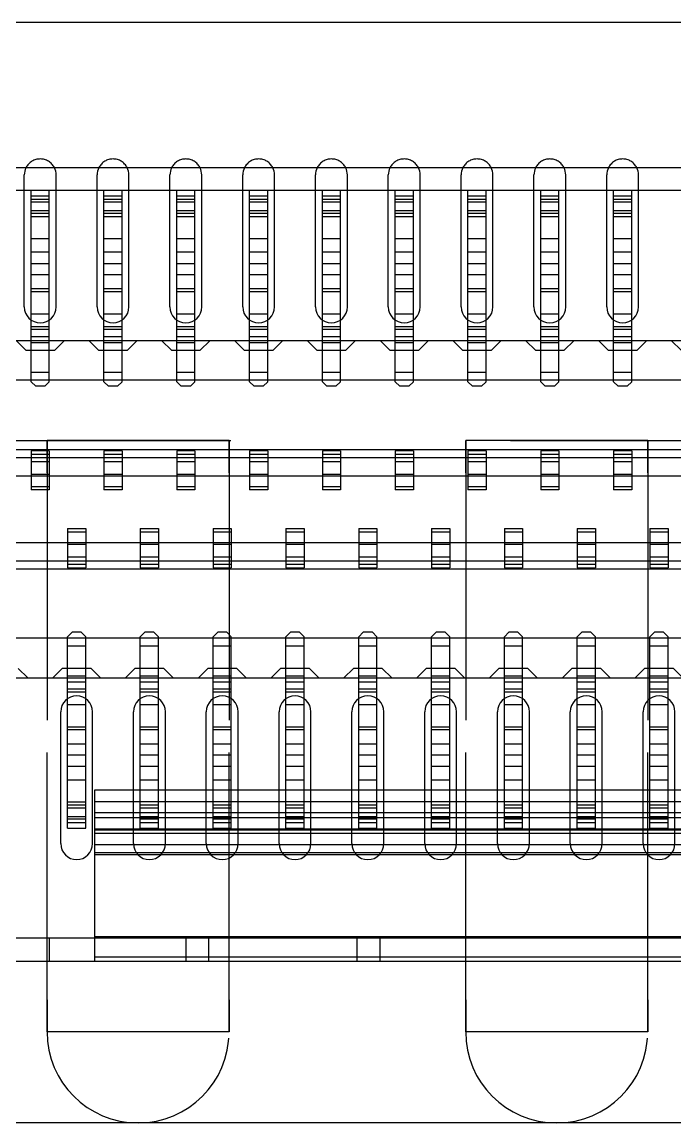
# Model space of a CAD drawing. Header units: millimetres. Extents: x 753 to 1632, y 352 to 973.
# Drawn here: x 1028.45 to 1035.63, y 528.57 to 540.67 of the extents above; entities that cross this region are included whole.
import ezdxf

# ---------------------------------------------------------------- set-up
doc = ezdxf.new("R2010")
doc.units = ezdxf.units.MM
doc.header["$LTSCALE"] = 30.734
doc.linetypes.add('HIDDEN', pattern=[0.2, 0.1, -0.1])
doc.layers.get('0').update_dxf_attribs({"linetype": 'CONTINUOUS'})
for name, color, linetype in [('02___PRT_ALL_AXES', 7, 'CONTINUOUS'), ('5_ALL_CURVES', 7, 'CONTINUOUS'), ('CURVES', 7, 'CONTINUOUS'), ('DEFAULT_2', 8, 'HIDDEN')]:
    doc.layers.add(name, color=color, linetype=linetype)

msp = doc.modelspace()

# ---------------------------------------------------------------- linework, layer by layer
at = {"color": 7, "linetype": 'Continuous'}
for p, q in [((1007.02568, 540.66802), (1106.52568, 540.66802)), ((1043.52568, 528.56802), (1020.52568, 528.56802))]:
    msp.add_line(p, q, dxfattribs=at)
at = {"color": 3, "linetype": 'Continuous'}
msp.add_line((1007.02568, 539.06802), (1106.52568, 539.06802), dxfattribs=at)
at = {"color": 6, "linetype": 'Continuous'}
for p, q in [((1042.87568, 538.81802), (1025.77568, 538.81802)), ((1028.55068, 536.71477), (1028.55068, 538.81847)), ((1028.75068, 536.71477), (1028.75068, 538.81847)), ((1029.35068, 536.71477), (1029.35068, 538.81847)), ((1029.55068, 536.71477), (1029.55068, 538.81847)), ((1030.15068, 536.71477), (1030.15068, 538.81847)), ((1030.35068, 536.71477), (1030.35068, 538.81847)), ((1030.95068, 536.71477), (1030.95068, 538.81847)), ((1031.15068, 536.71477), (1031.15068, 538.81847)), ((1031.75068, 536.71477), (1031.75068, 538.81847)), ((1031.95068, 536.71477), (1031.95068, 538.81847)), ((1032.55068, 536.71477), (1032.55068, 538.81847)), ((1032.75068, 536.71477), (1032.75068, 538.81847)), ((1033.35068, 536.71477), (1033.35068, 538.81847)), ((1033.55068, 536.71477), (1033.55068, 538.81847)), ((1034.15068, 536.71477), (1034.15068, 538.81847)), ((1034.35068, 536.71477), (1034.35068, 538.81847)), ((1034.95068, 536.71477), (1034.95068, 538.81847)), ((1035.15068, 536.71477), (1035.15068, 538.81847)), ((1028.55068, 538.75948), (1028.75068, 538.75948)), ((1028.75068, 538.71806), (1028.55068, 538.71806)), ((1029.35068, 538.75948), (1029.55068, 538.75948)), ((1029.55068, 538.71806), (1029.35068, 538.71806)), ((1030.15068, 538.75948), (1030.35068, 538.75948)), ((1030.35068, 538.71806), (1030.15068, 538.71806)), ((1030.95068, 538.75948), (1031.15068, 538.75948)), ((1031.15068, 538.71806), (1030.95068, 538.71806)), ((1031.75068, 538.75948), (1031.95068, 538.75948)), ((1031.95068, 538.71806), (1031.75068, 538.71806)), ((1032.55068, 538.75948), (1032.75068, 538.75948)), ((1032.75068, 538.71806), (1032.55068, 538.71806)), ((1033.35068, 538.75948), (1033.55068, 538.75948)), ((1033.55068, 538.71806), (1033.35068, 538.71806)), ((1034.15068, 538.75948), (1034.35068, 538.75948)), ((1034.35068, 538.71806), (1034.15068, 538.71806)), ((1034.95068, 538.75948), (1035.15068, 538.75948)), ((1035.15068, 538.71806), (1034.95068, 538.71806)), ((1028.75068, 538.68877), (1028.55068, 538.68877)), ((1028.55068, 538.59735), (1028.75068, 538.59735)), ((1029.55068, 538.68877), (1029.35068, 538.68877)), ((1029.35068, 538.59735), (1029.55068, 538.59735)), ((1030.35068, 538.68877), (1030.15068, 538.68877)), ((1030.15068, 538.59735), (1030.35068, 538.59735)), ((1031.15068, 538.68877), (1030.95068, 538.68877)), ((1030.95068, 538.59735), (1031.15068, 538.59735)), ((1031.95068, 538.68877), (1031.75068, 538.68877)), ((1031.75068, 538.59735), (1031.95068, 538.59735)), ((1032.75068, 538.68877), (1032.55068, 538.68877)), ((1032.55068, 538.59735), (1032.75068, 538.59735)), ((1033.55068, 538.68877), (1033.35068, 538.68877)), ((1033.35068, 538.59735), (1033.55068, 538.59735)), ((1034.35068, 538.68877), (1034.15068, 538.68877)), ((1034.15068, 538.59735), (1034.35068, 538.59735)), ((1035.15068, 538.68877), (1034.95068, 538.68877)), ((1034.95068, 538.59735), (1035.15068, 538.59735)), ((1028.55068, 538.56566), (1028.75068, 538.56566)), ((1028.75068, 538.52664), (1028.55068, 538.52664)), ((1029.35068, 538.56566), (1029.55068, 538.56566)), ((1029.55068, 538.52664), (1029.35068, 538.52664)), ((1030.15068, 538.56566), (1030.35068, 538.56566)), ((1030.35068, 538.52664), (1030.15068, 538.52664)), ((1030.95068, 538.56566), (1031.15068, 538.56566)), ((1031.15068, 538.52664), (1030.95068, 538.52664)), ((1031.75068, 538.56566), (1031.95068, 538.56566)), ((1031.95068, 538.52664), (1031.75068, 538.52664)), ((1032.55068, 538.56566), (1032.75068, 538.56566)), ((1032.75068, 538.52664), (1032.55068, 538.52664)), ((1033.35068, 538.56566), (1033.55068, 538.56566)), ((1033.55068, 538.52664), (1033.35068, 538.52664)), ((1034.15068, 538.56566), (1034.35068, 538.56566)), ((1034.35068, 538.52664), (1034.15068, 538.52664)), ((1034.95068, 538.56566), (1035.15068, 538.56566)), ((1035.15068, 538.52664), (1034.95068, 538.52664)), ((1028.55068, 538.28896), (1028.75068, 538.28896)), ((1029.35068, 538.28896), (1029.55068, 538.28896)), ((1030.15068, 538.28896), (1030.35068, 538.28896)), ((1030.95068, 538.28896), (1031.15068, 538.28896)), ((1031.75068, 538.28896), (1031.95068, 538.28896)), ((1032.55068, 538.28896), (1032.75068, 538.28896)), ((1033.35068, 538.28896), (1033.55068, 538.28896)), ((1034.15068, 538.28896), (1034.35068, 538.28896)), ((1034.95068, 538.28896), (1035.15068, 538.28896)), ((1028.55068, 538.14113), (1028.75068, 538.14113)), ((1029.35068, 538.14113), (1029.55068, 538.14113)), ((1030.15068, 538.14113), (1030.35068, 538.14113)), ((1030.95068, 538.14113), (1031.15068, 538.14113)), ((1031.75068, 538.14113), (1031.95068, 538.14113)), ((1032.55068, 538.14113), (1032.75068, 538.14113)), ((1033.35068, 538.14113), (1033.55068, 538.14113)), ((1034.15068, 538.14113), (1034.35068, 538.14113)), ((1034.95068, 538.14113), (1035.15068, 538.14113)), ((1028.75068, 538.00968), (1028.55068, 538.00968)), ((1029.55068, 538.00968), (1029.35068, 538.00968)), ((1030.35068, 538.00968), (1030.15068, 538.00968)), ((1031.15068, 538.00968), (1030.95068, 538.00968)), ((1031.95068, 538.00968), (1031.75068, 538.00968)), ((1032.75068, 538.00968), (1032.55068, 538.00968)), ((1033.55068, 538.00968), (1033.35068, 538.00968)), ((1034.35068, 538.00968), (1034.15068, 538.00968)), ((1035.15068, 538.00968), (1034.95068, 538.00968)), ((1028.75068, 537.88896), (1028.55068, 537.88896)), ((1029.55068, 537.88896), (1029.35068, 537.88896)), ((1030.35068, 537.88896), (1030.15068, 537.88896)), ((1031.15068, 537.88896), (1030.95068, 537.88896)), ((1031.95068, 537.88896), (1031.75068, 537.88896)), ((1032.75068, 537.88896), (1032.55068, 537.88896)), ((1033.55068, 537.88896), (1033.35068, 537.88896)), ((1034.35068, 537.88896), (1034.15068, 537.88896)), ((1035.15068, 537.88896), (1034.95068, 537.88896)), ((1028.75068, 537.73656), (1028.55068, 537.73656)), ((1029.55068, 537.73656), (1029.35068, 537.73656)), ((1030.35068, 537.73656), (1030.15068, 537.73656)), ((1031.15068, 537.73656), (1030.95068, 537.73656)), ((1031.95068, 537.73656), (1031.75068, 537.73656)), ((1032.75068, 537.73656), (1032.55068, 537.73656)), ((1033.55068, 537.73656), (1033.35068, 537.73656)), ((1034.35068, 537.73656), (1034.15068, 537.73656)), ((1035.15068, 537.73656), (1034.95068, 537.73656)), ((1028.55068, 537.70727), (1028.75068, 537.70727)), ((1029.35068, 537.70727), (1029.55068, 537.70727)), ((1030.15068, 537.70727), (1030.35068, 537.70727)), ((1030.95068, 537.70727), (1031.15068, 537.70727)), ((1031.75068, 537.70727), (1031.95068, 537.70727)), ((1032.55068, 537.70727), (1032.75068, 537.70727)), ((1033.35068, 537.70727), (1033.55068, 537.70727)), ((1034.15068, 537.70727), (1034.35068, 537.70727)), ((1034.95068, 537.70727), (1035.15068, 537.70727)), ((1028.55068, 537.46041), (1028.75068, 537.46041)), ((1029.35068, 537.46041), (1029.55068, 537.46041)), ((1030.15068, 537.46041), (1030.35068, 537.46041)), ((1030.95068, 537.46041), (1031.15068, 537.46041)), ((1031.75068, 537.46041), (1031.95068, 537.46041)), ((1032.55068, 537.46041), (1032.75068, 537.46041)), ((1033.35068, 537.46041), (1033.55068, 537.46041)), ((1034.15068, 537.46041), (1034.35068, 537.46041)), ((1034.95068, 537.46041), (1035.15068, 537.46041)), ((1028.75068, 537.31899), (1028.55068, 537.31899)), ((1028.75068, 537.28754), (1028.55068, 537.28754)), ((1029.55068, 537.31899), (1029.35068, 537.31899)), ((1029.55068, 537.28754), (1029.35068, 537.28754)), ((1030.35068, 537.31899), (1030.15068, 537.31899)), ((1030.35068, 537.28754), (1030.15068, 537.28754)), ((1031.15068, 537.31899), (1030.95068, 537.31899)), ((1031.15068, 537.28754), (1030.95068, 537.28754)), ((1031.95068, 537.31899), (1031.75068, 537.31899)), ((1031.95068, 537.28754), (1031.75068, 537.28754)), ((1032.75068, 537.31899), (1032.55068, 537.31899)), ((1032.75068, 537.28754), (1032.55068, 537.28754)), ((1033.55068, 537.31899), (1033.35068, 537.31899)), ((1033.55068, 537.28754), (1033.35068, 537.28754)), ((1034.35068, 537.31899), (1034.15068, 537.31899)), ((1034.35068, 537.28754), (1034.15068, 537.28754)), ((1035.15068, 537.31899), (1034.95068, 537.31899)), ((1035.15068, 537.28754), (1034.95068, 537.28754)), ((1042.75068, 537.16477), (1025.35068, 537.16477)), ((1028.49191, 537.06329), (1028.38863, 537.16477)), ((1028.55068, 537.21329), (1028.75068, 537.21329)), ((1028.55068, 537.14611), (1028.75068, 537.14611)), ((1028.91273, 537.16477), (1028.80946, 537.06329)), ((1029.29191, 537.06329), (1029.18863, 537.16477)), ((1029.35068, 537.21329), (1029.55068, 537.21329)), ((1029.35068, 537.14611), (1029.55068, 537.14611)), ((1029.71273, 537.16477), (1029.60946, 537.06329)), ((1030.09191, 537.06329), (1029.98863, 537.16477)), ((1030.15068, 537.21329), (1030.35068, 537.21329)), ((1030.15068, 537.14611), (1030.35068, 537.14611)), ((1030.51273, 537.16477), (1030.40946, 537.06329)), ((1030.89191, 537.06329), (1030.78863, 537.16477)), ((1030.95068, 537.21329), (1031.15068, 537.21329)), ((1030.95068, 537.14611), (1031.15068, 537.14611)), ((1031.31273, 537.16477), (1031.20946, 537.06329)), ((1031.69191, 537.06329), (1031.58863, 537.16477)), ((1031.75068, 537.21329), (1031.95068, 537.21329)), ((1031.75068, 537.14611), (1031.95068, 537.14611)), ((1032.11273, 537.16477), (1032.00946, 537.06329)), ((1032.49191, 537.06329), (1032.38863, 537.16477)), ((1032.55068, 537.21329), (1032.75068, 537.21329)), ((1032.55068, 537.14611), (1032.75068, 537.14611)), ((1032.91273, 537.16477), (1032.80946, 537.06329)), ((1033.29191, 537.06329), (1033.18863, 537.16477)), ((1033.35068, 537.21329), (1033.55068, 537.21329)), ((1033.35068, 537.14611), (1033.55068, 537.14611)), ((1033.71273, 537.16477), (1033.60946, 537.06329)), ((1034.09191, 537.06329), (1033.98863, 537.16477)), ((1034.15068, 537.21329), (1034.35068, 537.21329)), ((1034.15068, 537.14611), (1034.35068, 537.14611)), ((1034.51273, 537.16477), (1034.40946, 537.06329)), ((1034.89191, 537.06329), (1034.78863, 537.16477)), ((1034.95068, 537.21329), (1035.15068, 537.21329)), ((1034.95068, 537.14611), (1035.15068, 537.14611)), ((1035.31273, 537.16477), (1035.20946, 537.06329)), ((1035.69191, 537.06329), (1035.58863, 537.16477)), ((1028.49191, 537.06329), (1028.80946, 537.06329)), ((1029.29191, 537.06329), (1029.60946, 537.06329)), ((1030.09191, 537.06329), (1030.40946, 537.06329)), ((1030.89191, 537.06329), (1031.20946, 537.06329)), ((1031.69191, 537.06329), (1032.00946, 537.06329)), ((1032.49191, 537.06329), (1032.80946, 537.06329)), ((1033.29191, 537.06329), (1033.60946, 537.06329)), ((1034.09191, 537.06329), (1034.40946, 537.06329)), ((1034.89191, 537.06329), (1035.20946, 537.06329)), ((1028.75068, 536.81477), (1028.55068, 536.81477)), ((1029.55068, 536.81477), (1029.35068, 536.81477)), ((1030.35068, 536.81477), (1030.15068, 536.81477)), ((1031.15068, 536.81477), (1030.95068, 536.81477)), ((1031.95068, 536.81477), (1031.75068, 536.81477)), ((1032.75068, 536.81477), (1032.55068, 536.81477)), ((1033.55068, 536.81477), (1033.35068, 536.81477)), ((1034.35068, 536.81477), (1034.15068, 536.81477)), ((1035.15068, 536.81477), (1034.95068, 536.81477)), ((1042.61108, 536.73076), (1025.49028, 536.73076)), ((1028.60068, 536.66477), (1028.55068, 536.71477)), ((1028.70068, 536.66477), (1028.60068, 536.66477)), ((1028.75068, 536.71477), (1028.70068, 536.66477)), ((1029.40068, 536.66477), (1029.35068, 536.71477)), ((1029.50068, 536.66477), (1029.40068, 536.66477)), ((1029.55068, 536.71477), (1029.50068, 536.66477)), ((1030.20068, 536.66477), (1030.15068, 536.71477)), ((1030.30068, 536.66477), (1030.20068, 536.66477)), ((1030.35068, 536.71477), (1030.30068, 536.66477)), ((1031.00068, 536.66477), (1030.95068, 536.71477)), ((1031.10068, 536.66477), (1031.00068, 536.66477)), ((1031.15068, 536.71477), (1031.10068, 536.66477)), ((1031.80068, 536.66477), (1031.75068, 536.71477)), ((1031.90068, 536.66477), (1031.80068, 536.66477)), ((1031.95068, 536.71477), (1031.90068, 536.66477)), ((1032.60068, 536.66477), (1032.55068, 536.71477)), ((1032.70068, 536.66477), (1032.60068, 536.66477)), ((1032.75068, 536.71477), (1032.70068, 536.66477)), ((1033.40068, 536.66477), (1033.35068, 536.71477)), ((1033.50068, 536.66477), (1033.40068, 536.66477)), ((1033.55068, 536.71477), (1033.50068, 536.66477)), ((1034.20068, 536.66477), (1034.15068, 536.71477)), ((1034.30068, 536.66477), (1034.20068, 536.66477)), ((1034.35068, 536.71477), (1034.30068, 536.66477)), ((1035.00068, 536.66477), (1034.95068, 536.71477)), ((1035.10068, 536.66477), (1035.00068, 536.66477)), ((1035.15068, 536.71477), (1035.10068, 536.66477)), ((1026.0543, 535.9715), (1042.04706, 535.9715)), ((1028.55068, 535.95645), (1028.55068, 535.52504)), ((1028.75068, 535.95645), (1028.55068, 535.95645)), ((1028.55068, 535.9182), (1028.75068, 535.9182)), ((1028.75068, 535.95645), (1028.75068, 535.52504)), ((1029.35068, 535.95645), (1029.35068, 535.52504)), ((1029.55068, 535.95645), (1029.35068, 535.95645)), ((1029.35068, 535.9182), (1029.55068, 535.9182)), ((1029.55068, 535.95645), (1029.55068, 535.52504)), ((1030.15068, 535.95645), (1030.15068, 535.52504)), ((1030.35068, 535.95645), (1030.15068, 535.95645)), ((1030.15068, 535.9182), (1030.35068, 535.9182)), ((1030.35068, 535.95645), (1030.35068, 535.52504)), ((1030.95068, 535.95645), (1030.95068, 535.52504)), ((1031.15068, 535.95645), (1030.95068, 535.95645)), ((1030.95068, 535.9182), (1031.15068, 535.9182)), ((1031.15068, 535.95645), (1031.15068, 535.52504)), ((1031.75068, 535.95645), (1031.75068, 535.52504)), ((1031.95068, 535.95645), (1031.75068, 535.95645)), ((1031.75068, 535.9182), (1031.95068, 535.9182)), ((1031.95068, 535.95645), (1031.95068, 535.52504)), ((1032.55068, 535.95645), (1032.55068, 535.52504)), ((1032.75068, 535.95645), (1032.55068, 535.95645)), ((1032.55068, 535.9182), (1032.75068, 535.9182)), ((1032.75068, 535.95645), (1032.75068, 535.52504)), ((1033.35068, 535.95645), (1033.35068, 535.52504)), ((1033.55068, 535.95645), (1033.35068, 535.95645)), ((1033.35068, 535.9182), (1033.55068, 535.9182)), ((1033.55068, 535.95645), (1033.55068, 535.52504)), ((1034.15068, 535.95645), (1034.15068, 535.52504)), ((1034.35068, 535.95645), (1034.15068, 535.95645)), ((1034.15068, 535.9182), (1034.35068, 535.9182)), ((1034.35068, 535.95645), (1034.35068, 535.52504)), ((1034.95068, 535.95645), (1034.95068, 535.52504)), ((1035.15068, 535.95645), (1034.95068, 535.95645)), ((1034.95068, 535.9182), (1035.15068, 535.9182)), ((1035.15068, 535.95645), (1035.15068, 535.52504)), ((1026.15068, 535.8813), (1041.95068, 535.8813)), ((1028.75068, 535.8346), (1028.55068, 535.8346)), ((1029.55068, 535.8346), (1029.35068, 535.8346)), ((1030.35068, 535.8346), (1030.15068, 535.8346)), ((1031.15068, 535.8346), (1030.95068, 535.8346)), ((1031.95068, 535.8346), (1031.75068, 535.8346)), ((1032.75068, 535.8346), (1032.55068, 535.8346)), ((1033.55068, 535.8346), (1033.35068, 535.8346)), ((1034.35068, 535.8346), (1034.15068, 535.8346)), ((1035.15068, 535.8346), (1034.95068, 535.8346)), ((1041.95068, 535.67781), (1026.15068, 535.67781)), ((1028.75068, 535.69674), (1028.55068, 535.69674)), ((1029.55068, 535.69674), (1029.35068, 535.69674)), ((1030.35068, 535.69674), (1030.15068, 535.69674)), ((1031.15068, 535.69674), (1030.95068, 535.69674)), ((1031.95068, 535.69674), (1031.75068, 535.69674)), ((1032.75068, 535.69674), (1032.55068, 535.69674)), ((1033.55068, 535.69674), (1033.35068, 535.69674)), ((1034.35068, 535.69674), (1034.15068, 535.69674)), ((1035.15068, 535.69674), (1034.95068, 535.69674)), ((1028.55068, 535.56435), (1028.75068, 535.56435)), ((1029.35068, 535.56435), (1029.55068, 535.56435)), ((1030.15068, 535.56435), (1030.35068, 535.56435)), ((1030.95068, 535.56435), (1031.15068, 535.56435)), ((1031.75068, 535.56435), (1031.95068, 535.56435)), ((1032.55068, 535.56435), (1032.75068, 535.56435)), ((1033.35068, 535.56435), (1033.55068, 535.56435)), ((1034.15068, 535.56435), (1034.35068, 535.56435)), ((1034.95068, 535.56435), (1035.15068, 535.56435)), ((1028.75068, 535.52504), (1028.55068, 535.52504)), ((1029.55068, 535.52504), (1029.35068, 535.52504)), ((1030.35068, 535.52504), (1030.15068, 535.52504)), ((1031.15068, 535.52504), (1030.95068, 535.52504)), ((1031.95068, 535.52504), (1031.75068, 535.52504)), ((1032.75068, 535.52504), (1032.55068, 535.52504)), ((1033.55068, 535.52504), (1033.35068, 535.52504)), ((1034.35068, 535.52504), (1034.15068, 535.52504)), ((1035.15068, 535.52504), (1034.95068, 535.52504)), ((1028.95068, 535.10057), (1028.95068, 534.66916)), ((1028.95068, 535.10057), (1029.15068, 535.10057)), ((1029.15068, 535.10057), (1029.15068, 534.66916)), ((1029.75068, 535.10057), (1029.75068, 534.66916)), ((1029.75068, 535.10057), (1029.95068, 535.10057)), ((1029.95068, 535.10057), (1029.95068, 534.66916)), ((1030.55068, 535.10057), (1030.55068, 534.66916)), ((1030.55068, 535.10057), (1030.75068, 535.10057)), ((1030.75068, 535.10057), (1030.75068, 534.66916)), ((1031.35068, 535.10057), (1031.35068, 534.66916)), ((1031.35068, 535.10057), (1031.55068, 535.10057)), ((1031.55068, 535.10057), (1031.55068, 534.66916)), ((1032.15068, 535.10057), (1032.15068, 534.66916)), ((1032.15068, 535.10057), (1032.35068, 535.10057)), ((1032.35068, 535.10057), (1032.35068, 534.66916)), ((1032.95068, 535.10057), (1032.95068, 534.66916)), ((1032.95068, 535.10057), (1033.15068, 535.10057)), ((1033.15068, 535.10057), (1033.15068, 534.66916)), ((1033.75068, 535.10057), (1033.75068, 534.66916)), ((1033.75068, 535.10057), (1033.95068, 535.10057)), ((1033.95068, 535.10057), (1033.95068, 534.66916)), ((1034.55068, 535.10057), (1034.55068, 534.66916)), ((1034.55068, 535.10057), (1034.75068, 535.10057)), ((1034.75068, 535.10057), (1034.75068, 534.66916)), ((1035.35068, 535.10057), (1035.35068, 534.66916)), ((1035.35068, 535.10057), (1035.55068, 535.10057)), ((1035.55068, 535.10057), (1035.55068, 534.66916)), ((1026.15068, 534.94781), (1041.95068, 534.94781)), ((1029.15068, 535.06126), (1028.95068, 535.06126)), ((1029.95068, 535.06126), (1029.75068, 535.06126)), ((1030.75068, 535.06126), (1030.55068, 535.06126)), ((1031.55068, 535.06126), (1031.35068, 535.06126)), ((1032.35068, 535.06126), (1032.15068, 535.06126)), ((1033.15068, 535.06126), (1032.95068, 535.06126)), ((1033.95068, 535.06126), (1033.75068, 535.06126)), ((1034.75068, 535.06126), (1034.55068, 535.06126)), ((1035.55068, 535.06126), (1035.35068, 535.06126)), ((1028.95068, 534.92887), (1029.15068, 534.92887)), ((1029.75068, 534.92887), (1029.95068, 534.92887)), ((1030.55068, 534.92887), (1030.75068, 534.92887)), ((1031.35068, 534.92887), (1031.55068, 534.92887)), ((1032.15068, 534.92887), (1032.35068, 534.92887)), ((1032.95068, 534.92887), (1033.15068, 534.92887)), ((1033.75068, 534.92887), (1033.95068, 534.92887)), ((1034.55068, 534.92887), (1034.75068, 534.92887)), ((1035.35068, 534.92887), (1035.55068, 534.92887)), ((1041.95068, 534.74431), (1026.15068, 534.74431)), ((1028.95068, 534.79101), (1029.15068, 534.79101)), ((1029.15068, 534.70742), (1028.95068, 534.70742)), ((1029.75068, 534.79101), (1029.95068, 534.79101)), ((1029.95068, 534.70742), (1029.75068, 534.70742)), ((1030.55068, 534.79101), (1030.75068, 534.79101)), ((1030.75068, 534.70742), (1030.55068, 534.70742)), ((1031.35068, 534.79101), (1031.55068, 534.79101)), ((1031.55068, 534.70742), (1031.35068, 534.70742)), ((1032.15068, 534.79101), (1032.35068, 534.79101)), ((1032.35068, 534.70742), (1032.15068, 534.70742)), ((1032.95068, 534.79101), (1033.15068, 534.79101)), ((1033.15068, 534.70742), (1032.95068, 534.70742)), ((1033.75068, 534.79101), (1033.95068, 534.79101)), ((1033.95068, 534.70742), (1033.75068, 534.70742)), ((1034.55068, 534.79101), (1034.75068, 534.79101)), ((1034.75068, 534.70742), (1034.55068, 534.70742)), ((1035.35068, 534.79101), (1035.55068, 534.79101)), ((1035.55068, 534.70742), (1035.35068, 534.70742)), ((1042.04706, 534.65411), (1026.0543, 534.65411)), ((1028.95068, 534.66916), (1029.15068, 534.66916)), ((1029.75068, 534.66916), (1029.95068, 534.66916)), ((1030.55068, 534.66916), (1030.75068, 534.66916)), ((1031.35068, 534.66916), (1031.55068, 534.66916)), ((1032.15068, 534.66916), (1032.35068, 534.66916)), ((1032.95068, 534.66916), (1033.15068, 534.66916)), ((1033.75068, 534.66916), (1033.95068, 534.66916)), ((1034.55068, 534.66916), (1034.75068, 534.66916)), ((1035.35068, 534.66916), (1035.55068, 534.66916)), ((1042.61108, 533.89486), (1025.49028, 533.89486)), ((1029.00068, 533.96084), (1028.95068, 533.91084)), ((1028.95068, 531.80714), (1028.95068, 533.91084)), ((1029.10068, 533.96084), (1029.00068, 533.96084)), ((1029.15068, 533.91084), (1029.10068, 533.96084)), ((1029.15068, 531.80714), (1029.15068, 533.91084)), ((1029.80068, 533.96084), (1029.75068, 533.91084)), ((1029.75068, 531.80714), (1029.75068, 533.91084)), ((1029.90068, 533.96084), (1029.80068, 533.96084)), ((1029.95068, 533.91084), (1029.90068, 533.96084)), ((1029.95068, 531.80714), (1029.95068, 533.91084)), ((1030.60068, 533.96084), (1030.55068, 533.91084)), ((1030.55068, 531.80714), (1030.55068, 533.91084)), ((1030.70068, 533.96084), (1030.60068, 533.96084)), ((1030.75068, 533.91084), (1030.70068, 533.96084)), ((1030.75068, 531.80714), (1030.75068, 533.91084)), ((1031.40068, 533.96084), (1031.35068, 533.91084)), ((1031.35068, 531.80714), (1031.35068, 533.91084)), ((1031.50068, 533.96084), (1031.40068, 533.96084)), ((1031.55068, 533.91084), (1031.50068, 533.96084)), ((1031.55068, 531.80714), (1031.55068, 533.91084)), ((1032.20068, 533.96084), (1032.15068, 533.91084)), ((1032.15068, 531.80714), (1032.15068, 533.91084)), ((1032.30068, 533.96084), (1032.20068, 533.96084)), ((1032.35068, 533.91084), (1032.30068, 533.96084)), ((1032.35068, 531.80714), (1032.35068, 533.91084)), ((1033.00068, 533.96084), (1032.95068, 533.91084)), ((1032.95068, 531.80714), (1032.95068, 533.91084)), ((1033.10068, 533.96084), (1033.00068, 533.96084)), ((1033.15068, 533.91084), (1033.10068, 533.96084)), ((1033.15068, 531.80714), (1033.15068, 533.91084)), ((1033.80068, 533.96084), (1033.75068, 533.91084)), ((1033.75068, 531.80714), (1033.75068, 533.91084)), ((1033.90068, 533.96084), (1033.80068, 533.96084)), ((1033.95068, 533.91084), (1033.90068, 533.96084)), ((1033.95068, 531.80714), (1033.95068, 533.91084)), ((1034.60068, 533.96084), (1034.55068, 533.91084)), ((1034.55068, 531.80714), (1034.55068, 533.91084)), ((1034.70068, 533.96084), (1034.60068, 533.96084)), ((1034.75068, 533.91084), (1034.70068, 533.96084)), ((1034.75068, 531.80714), (1034.75068, 533.91084)), ((1035.40068, 533.96084), (1035.35068, 533.91084)), ((1035.35068, 531.80714), (1035.35068, 533.91084)), ((1035.50068, 533.96084), (1035.40068, 533.96084)), ((1035.55068, 533.91084), (1035.50068, 533.96084)), ((1035.55068, 531.80714), (1035.55068, 533.91084)), ((1028.95068, 533.81084), (1029.15068, 533.81084)), ((1029.75068, 533.81084), (1029.95068, 533.81084)), ((1030.55068, 533.81084), (1030.75068, 533.81084)), ((1031.35068, 533.81084), (1031.55068, 533.81084)), ((1032.15068, 533.81084), (1032.35068, 533.81084)), ((1032.95068, 533.81084), (1033.15068, 533.81084)), ((1033.75068, 533.81084), (1033.95068, 533.81084)), ((1034.55068, 533.81084), (1034.75068, 533.81084)), ((1035.35068, 533.81084), (1035.55068, 533.81084)), ((1028.51273, 533.46084), (1028.40946, 533.56233)), ((1028.89191, 533.56233), (1028.78863, 533.46084)), ((1029.20946, 533.56233), (1028.89191, 533.56233)), ((1029.31273, 533.46084), (1029.20946, 533.56233)), ((1029.69191, 533.56233), (1029.58863, 533.46084)), ((1030.00946, 533.56233), (1029.69191, 533.56233)), ((1030.11273, 533.46084), (1030.00946, 533.56233)), ((1030.49191, 533.56233), (1030.38863, 533.46084)), ((1030.80946, 533.56233), (1030.49191, 533.56233)), ((1030.91273, 533.46084), (1030.80946, 533.56233)), ((1031.29191, 533.56233), (1031.18863, 533.46084)), ((1031.60946, 533.56233), (1031.29191, 533.56233)), ((1031.71273, 533.46084), (1031.60946, 533.56233)), ((1032.09191, 533.56233), (1031.98863, 533.46084)), ((1032.40946, 533.56233), (1032.09191, 533.56233)), ((1032.51273, 533.46084), (1032.40946, 533.56233)), ((1032.89191, 533.56233), (1032.78863, 533.46084)), ((1033.20946, 533.56233), (1032.89191, 533.56233)), ((1033.31273, 533.46084), (1033.20946, 533.56233)), ((1033.69191, 533.56233), (1033.58863, 533.46084)), ((1034.00946, 533.56233), (1033.69191, 533.56233)), ((1034.11273, 533.46084), (1034.00946, 533.56233)), ((1034.49191, 533.56233), (1034.38863, 533.46084)), ((1034.80946, 533.56233), (1034.49191, 533.56233)), ((1034.91273, 533.46084), (1034.80946, 533.56233)), ((1035.29191, 533.56233), (1035.18863, 533.46084)), ((1035.60946, 533.56233), (1035.29191, 533.56233)), ((1035.71273, 533.46084), (1035.60946, 533.56233)), ((1025.35068, 533.46084), (1042.75068, 533.46084)), ((1029.15068, 533.4795), (1028.95068, 533.4795)), ((1029.15068, 533.41233), (1028.95068, 533.41233)), ((1029.95068, 533.4795), (1029.75068, 533.4795)), ((1029.95068, 533.41233), (1029.75068, 533.41233)), ((1030.75068, 533.4795), (1030.55068, 533.4795)), ((1030.75068, 533.41233), (1030.55068, 533.41233)), ((1031.55068, 533.4795), (1031.35068, 533.4795)), ((1031.55068, 533.41233), (1031.35068, 533.41233)), ((1032.35068, 533.4795), (1032.15068, 533.4795)), ((1032.35068, 533.41233), (1032.15068, 533.41233)), ((1033.15068, 533.4795), (1032.95068, 533.4795)), ((1033.15068, 533.41233), (1032.95068, 533.41233)), ((1033.95068, 533.4795), (1033.75068, 533.4795)), ((1033.95068, 533.41233), (1033.75068, 533.41233)), ((1034.75068, 533.4795), (1034.55068, 533.4795)), ((1034.75068, 533.41233), (1034.55068, 533.41233)), ((1035.55068, 533.4795), (1035.35068, 533.4795)), ((1035.55068, 533.41233), (1035.35068, 533.41233)), ((1028.95068, 533.33807), (1029.15068, 533.33807)), ((1028.95068, 533.30662), (1029.15068, 533.30662)), ((1029.75068, 533.33807), (1029.95068, 533.33807)), ((1029.75068, 533.30662), (1029.95068, 533.30662)), ((1030.55068, 533.33807), (1030.75068, 533.33807)), ((1030.55068, 533.30662), (1030.75068, 533.30662)), ((1031.35068, 533.33807), (1031.55068, 533.33807)), ((1031.35068, 533.30662), (1031.55068, 533.30662)), ((1032.15068, 533.33807), (1032.35068, 533.33807)), ((1032.15068, 533.30662), (1032.35068, 533.30662)), ((1032.95068, 533.33807), (1033.15068, 533.33807)), ((1032.95068, 533.30662), (1033.15068, 533.30662)), ((1033.75068, 533.33807), (1033.95068, 533.33807)), ((1033.75068, 533.30662), (1033.95068, 533.30662)), ((1034.55068, 533.33807), (1034.75068, 533.33807)), ((1034.55068, 533.30662), (1034.75068, 533.30662)), ((1035.35068, 533.33807), (1035.55068, 533.33807)), ((1035.35068, 533.30662), (1035.55068, 533.30662)), ((1029.15068, 533.1652), (1028.95068, 533.1652)), ((1029.95068, 533.1652), (1029.75068, 533.1652)), ((1030.75068, 533.1652), (1030.55068, 533.1652)), ((1031.55068, 533.1652), (1031.35068, 533.1652)), ((1032.35068, 533.1652), (1032.15068, 533.1652)), ((1033.15068, 533.1652), (1032.95068, 533.1652)), ((1033.95068, 533.1652), (1033.75068, 533.1652)), ((1034.75068, 533.1652), (1034.55068, 533.1652)), ((1035.55068, 533.1652), (1035.35068, 533.1652)), ((1029.15068, 532.91834), (1028.95068, 532.91834)), ((1029.15068, 532.88906), (1028.95068, 532.88906)), ((1029.95068, 532.91834), (1029.75068, 532.91834)), ((1029.95068, 532.88906), (1029.75068, 532.88906)), ((1030.75068, 532.91834), (1030.55068, 532.91834)), ((1030.75068, 532.88906), (1030.55068, 532.88906)), ((1031.55068, 532.91834), (1031.35068, 532.91834)), ((1031.55068, 532.88906), (1031.35068, 532.88906)), ((1032.35068, 532.91834), (1032.15068, 532.91834)), ((1032.35068, 532.88906), (1032.15068, 532.88906)), ((1033.15068, 532.91834), (1032.95068, 532.91834)), ((1033.15068, 532.88906), (1032.95068, 532.88906)), ((1033.95068, 532.91834), (1033.75068, 532.91834)), ((1033.95068, 532.88906), (1033.75068, 532.88906)), ((1034.75068, 532.91834), (1034.55068, 532.91834)), ((1034.75068, 532.88906), (1034.55068, 532.88906)), ((1035.55068, 532.91834), (1035.35068, 532.91834)), ((1035.55068, 532.88906), (1035.35068, 532.88906)), ((1028.95068, 532.73666), (1029.15068, 532.73666)), ((1029.75068, 532.73666), (1029.95068, 532.73666)), ((1030.55068, 532.73666), (1030.75068, 532.73666)), ((1031.35068, 532.73666), (1031.55068, 532.73666)), ((1032.15068, 532.73666), (1032.35068, 532.73666)), ((1032.95068, 532.73666), (1033.15068, 532.73666)), ((1033.75068, 532.73666), (1033.95068, 532.73666)), ((1034.55068, 532.73666), (1034.75068, 532.73666)), ((1035.35068, 532.73666), (1035.55068, 532.73666)), ((1028.95068, 532.61593), (1029.15068, 532.61593)), ((1029.75068, 532.61593), (1029.95068, 532.61593)), ((1030.55068, 532.61593), (1030.75068, 532.61593)), ((1031.35068, 532.61593), (1031.55068, 532.61593)), ((1032.15068, 532.61593), (1032.35068, 532.61593)), ((1032.95068, 532.61593), (1033.15068, 532.61593)), ((1033.75068, 532.61593), (1033.95068, 532.61593)), ((1034.55068, 532.61593), (1034.75068, 532.61593)), ((1035.35068, 532.61593), (1035.55068, 532.61593)), ((1029.15068, 532.48448), (1028.95068, 532.48448)), ((1029.95068, 532.48448), (1029.75068, 532.48448)), ((1030.75068, 532.48448), (1030.55068, 532.48448)), ((1031.55068, 532.48448), (1031.35068, 532.48448)), ((1032.35068, 532.48448), (1032.15068, 532.48448)), ((1033.15068, 532.48448), (1032.95068, 532.48448)), ((1033.95068, 532.48448), (1033.75068, 532.48448)), ((1034.75068, 532.48448), (1034.55068, 532.48448)), ((1035.55068, 532.48448), (1035.35068, 532.48448)), ((1029.15068, 532.33666), (1028.95068, 532.33666)), ((1029.95068, 532.33666), (1029.75068, 532.33666)), ((1030.75068, 532.33666), (1030.55068, 532.33666)), ((1031.55068, 532.33666), (1031.35068, 532.33666)), ((1032.35068, 532.33666), (1032.15068, 532.33666)), ((1033.15068, 532.33666), (1032.95068, 532.33666)), ((1033.95068, 532.33666), (1033.75068, 532.33666)), ((1034.75068, 532.33666), (1034.55068, 532.33666)), ((1035.55068, 532.33666), (1035.35068, 532.33666)), ((1029.25068, 530.34781), (1029.25068, 532.23082)), ((1029.25068, 532.23082), (1038.85068, 532.23082)), ((1028.95068, 532.09897), (1029.15068, 532.09897)), ((1029.15068, 532.05995), (1028.95068, 532.05995)), ((1038.85068, 532.09902), (1029.25068, 532.09902)), ((1029.95068, 532.05995), (1029.75068, 532.05995)), ((1030.75068, 532.05995), (1030.55068, 532.05995)), ((1031.55068, 532.05995), (1031.35068, 532.05995)), ((1032.35068, 532.05995), (1032.15068, 532.05995)), ((1033.15068, 532.05995), (1032.95068, 532.05995)), ((1033.95068, 532.05995), (1033.75068, 532.05995)), ((1034.75068, 532.05995), (1034.55068, 532.05995)), ((1035.55068, 532.05995), (1035.35068, 532.05995)), ((1029.15068, 532.02826), (1028.95068, 532.02826)), ((1028.95068, 531.93684), (1029.15068, 531.93684)), ((1029.25068, 531.98082), (1038.85068, 531.98082)), ((1038.85068, 531.92224), (1029.25068, 531.92224)), ((1029.95068, 532.02826), (1029.75068, 532.02826)), ((1029.75068, 531.93684), (1029.95068, 531.93684)), ((1030.75068, 532.02826), (1030.55068, 532.02826)), ((1030.55068, 531.93684), (1030.75068, 531.93684)), ((1031.55068, 532.02826), (1031.35068, 532.02826)), ((1031.35068, 531.93684), (1031.55068, 531.93684)), ((1032.35068, 532.02826), (1032.15068, 532.02826)), ((1032.15068, 531.93684), (1032.35068, 531.93684)), ((1033.15068, 532.02826), (1032.95068, 532.02826)), ((1032.95068, 531.93684), (1033.15068, 531.93684)), ((1033.95068, 532.02826), (1033.75068, 532.02826)), ((1033.75068, 531.93684), (1033.95068, 531.93684)), ((1034.75068, 532.02826), (1034.55068, 532.02826)), ((1034.55068, 531.93684), (1034.75068, 531.93684)), ((1035.55068, 532.02826), (1035.35068, 532.02826)), ((1035.35068, 531.93684), (1035.55068, 531.93684)), ((1029.15068, 531.90755), (1028.95068, 531.90755)), ((1029.15068, 531.86613), (1028.95068, 531.86613)), ((1028.95068, 531.80706), (1029.15068, 531.80706)), ((1029.25068, 531.8007), (1038.85068, 531.8007)), ((1029.95068, 531.90755), (1029.75068, 531.90755)), ((1029.95068, 531.86613), (1029.75068, 531.86613)), ((1029.75068, 531.80706), (1029.95068, 531.80706)), ((1030.75068, 531.90755), (1030.55068, 531.90755)), ((1030.75068, 531.86613), (1030.55068, 531.86613)), ((1030.55068, 531.80706), (1030.75068, 531.80706)), ((1031.55068, 531.90755), (1031.35068, 531.90755)), ((1031.55068, 531.86613), (1031.35068, 531.86613)), ((1031.35068, 531.80706), (1031.55068, 531.80706)), ((1032.35068, 531.90755), (1032.15068, 531.90755)), ((1032.35068, 531.86613), (1032.15068, 531.86613)), ((1032.15068, 531.80706), (1032.35068, 531.80706)), ((1033.15068, 531.90755), (1032.95068, 531.90755)), ((1033.15068, 531.86613), (1032.95068, 531.86613)), ((1032.95068, 531.80706), (1033.15068, 531.80706)), ((1033.95068, 531.90755), (1033.75068, 531.90755)), ((1033.95068, 531.86613), (1033.75068, 531.86613)), ((1033.75068, 531.80706), (1033.95068, 531.80706)), ((1034.75068, 531.90755), (1034.55068, 531.90755)), ((1034.75068, 531.86613), (1034.55068, 531.86613)), ((1034.55068, 531.80706), (1034.75068, 531.80706)), ((1035.55068, 531.90755), (1035.35068, 531.90755)), ((1035.55068, 531.86613), (1035.35068, 531.86613)), ((1035.35068, 531.80706), (1035.55068, 531.80706)), ((1038.85068, 531.78605), (1029.25068, 531.78605)), ((1038.85068, 531.74848), (1029.25068, 531.74848)), ((1038.85068, 531.62392), (1029.25068, 531.62392)), ((1038.85068, 531.53605), (1029.25068, 531.53605)), ((1029.25068, 531.51935), (1038.85068, 531.51935)), ((1042.32568, 530.59781), (1025.77568, 530.59781)), ((1028.75068, 530.59781), (1028.75068, 530.34781)), ((1029.25068, 530.61874), (1038.85068, 530.61874)), ((1030.25068, 530.59781), (1030.25068, 530.34781)), ((1030.50068, 530.59781), (1030.50068, 530.34781)), ((1032.13068, 530.59781), (1032.13068, 530.34781)), ((1032.38068, 530.59781), (1032.38068, 530.34781)), ((1025.77568, 530.34781), (1042.32568, 530.34781)), ((1038.85068, 530.38956), (1029.25068, 530.38956))]:
    msp.add_line(p, q, dxfattribs=at)
at = {"layer": '02___PRT_ALL_AXES', "color": 8, "linetype": 'HIDDEN'}
for p, q in [((1028.72568, 529.56802), (1028.72568, 536.06802)), ((1030.72568, 536.06802), (1028.72568, 536.06802)), ((1030.72568, 529.56802), (1030.72568, 536.06802)), ((1033.32568, 529.56802), (1033.32568, 536.06802)), ((1035.32568, 536.06802), (1033.32568, 536.06802)), ((1035.32568, 529.56802), (1035.32568, 536.06802))]:
    msp.add_line(p, q, dxfattribs=at)
at = {"layer": '5_ALL_CURVES', "color": 40, "linetype": 'Continuous'}
for p, q in [((1028.47568, 537.53781), (1028.47568, 538.98781)), ((1028.82568, 537.53781), (1028.82568, 538.98781)), ((1029.27568, 537.53781), (1029.27568, 538.98781)), ((1029.62568, 537.53781), (1029.62568, 538.98781)), ((1030.07568, 537.53781), (1030.07568, 538.98781)), ((1030.42568, 537.53781), (1030.42568, 538.98781)), ((1030.87568, 537.53781), (1030.87568, 538.98781)), ((1031.22568, 537.53781), (1031.22568, 538.98781)), ((1031.67568, 537.53781), (1031.67568, 538.98781)), ((1032.02568, 537.53781), (1032.02568, 538.98781)), ((1032.47568, 537.53781), (1032.47568, 538.98781)), ((1032.82568, 537.53781), (1032.82568, 538.98781)), ((1033.27568, 537.53781), (1033.27568, 538.98781)), ((1033.62568, 537.53781), (1033.62568, 538.98781)), ((1034.07568, 537.53781), (1034.07568, 538.98781)), ((1034.42568, 537.53781), (1034.42568, 538.98781)), ((1034.87568, 537.53781), (1034.87568, 538.98781)), ((1035.22568, 537.53781), (1035.22568, 538.98781)), ((1028.87568, 531.63781), (1028.87568, 533.08781)), ((1029.22568, 531.63781), (1029.22568, 533.08781)), ((1029.67568, 531.63781), (1029.67568, 533.08781)), ((1030.02568, 531.63781), (1030.02568, 533.08781)), ((1030.47568, 531.63781), (1030.47568, 533.08781)), ((1030.82568, 531.63781), (1030.82568, 533.08781)), ((1031.27568, 531.63781), (1031.27568, 533.08781)), ((1031.62568, 531.63781), (1031.62568, 533.08781)), ((1032.07568, 531.63781), (1032.07568, 533.08781)), ((1032.42568, 531.63781), (1032.42568, 533.08781)), ((1032.87568, 531.63781), (1032.87568, 533.08781)), ((1033.22568, 531.63781), (1033.22568, 533.08781)), ((1033.67568, 531.63781), (1033.67568, 533.08781)), ((1034.02568, 531.63781), (1034.02568, 533.08781)), ((1034.47568, 531.63781), (1034.47568, 533.08781)), ((1034.82568, 531.63781), (1034.82568, 533.08781)), ((1035.27568, 531.63781), (1035.27568, 533.08781)), ((1035.62568, 531.63781), (1035.62568, 533.08781))]:
    msp.add_line(p, q, dxfattribs=at)
for centre, start, end in [((1028.65068, 538.98781), 152.711303, 180), ((1028.65068, 538.98781), 0, 27.288697), ((1029.45068, 538.98781), 152.711303, 180), ((1029.45068, 538.98781), 0, 27.288697), ((1030.25068, 538.98781), 152.711303, 180), ((1030.25068, 538.98781), 0, 27.288697), ((1031.05068, 538.98781), 152.711303, 180), ((1031.05068, 538.98781), 0, 27.288697), ((1031.85068, 538.98781), 152.711303, 180), ((1031.85068, 538.98781), 0, 27.288697), ((1032.65068, 538.98781), 152.711303, 180), ((1032.65068, 538.98781), 0, 27.288697), ((1033.45068, 538.98781), 152.711303, 180), ((1033.45068, 538.98781), 0, 27.288697), ((1034.25068, 538.98781), 152.711303, 180), ((1034.25068, 538.98781), 0, 27.288697), ((1035.05068, 538.98781), 152.711303, 180), ((1035.05068, 538.98781), 0, 27.288697), ((1028.65068, 537.53781), 180, 0), ((1029.45068, 537.53781), 180, 0), ((1030.25068, 537.53781), 180, 0), ((1031.05068, 537.53781), 180, 0), ((1031.85068, 537.53781), 180, 0), ((1032.65068, 537.53781), 180, 0), ((1033.45068, 537.53781), 180, 0), ((1034.25068, 537.53781), 180, 0), ((1035.05068, 537.53781), 180, 0), ((1029.05068, 533.08781), 0, 180), ((1029.85068, 533.08781), 0, 180), ((1030.65068, 533.08781), 0, 180), ((1031.45068, 533.08781), 0, 180), ((1032.25068, 533.08781), 0, 180), ((1033.05068, 533.08781), 0, 180), ((1033.85068, 533.08781), 0, 180), ((1034.65068, 533.08781), 0, 180), ((1035.45068, 533.08781), 0, 180), ((1029.05068, 531.63781), 180, 0), ((1029.85068, 531.63781), 180, 0), ((1030.65068, 531.63781), 180, 0), ((1031.45068, 531.63781), 180, 0), ((1032.25068, 531.63781), 180, 0), ((1033.05068, 531.63781), 180, 0), ((1033.85068, 531.63781), 180, 0), ((1034.65068, 531.63781), 180, 0), ((1035.45068, 531.63781), 180, 0)]:
    msp.add_arc(centre, 0.175, start, end, dxfattribs=at)
at = {"layer": '5_ALL_CURVES', "color": 8, "linetype": 'HIDDEN'}
for centre in [(1028.65068, 538.98781), (1029.45068, 538.98781), (1030.25068, 538.98781), (1031.05068, 538.98781), (1031.85068, 538.98781), (1032.65068, 538.98781), (1033.45068, 538.98781), (1034.25068, 538.98781), (1035.05068, 538.98781)]:
    msp.add_arc(centre, 0.175, 27.288697, 152.711303, dxfattribs=at)
at = {"layer": 'CURVES', "color": 4, "linetype": 'Continuous'}
for p, q in [((1028.47568, 537.53781), (1028.47568, 538.98781)), ((1028.82568, 537.53781), (1028.82568, 538.98781)), ((1029.27568, 537.53781), (1029.27568, 538.98781)), ((1029.62568, 537.53781), (1029.62568, 538.98781)), ((1030.07568, 537.53781), (1030.07568, 538.98781)), ((1030.42568, 537.53781), (1030.42568, 538.98781)), ((1030.87568, 537.53781), (1030.87568, 538.98781)), ((1031.22568, 537.53781), (1031.22568, 538.98781)), ((1031.67568, 537.53781), (1031.67568, 538.98781)), ((1032.02568, 537.53781), (1032.02568, 538.98781)), ((1032.47568, 537.53781), (1032.47568, 538.98781)), ((1032.82568, 537.53781), (1032.82568, 538.98781)), ((1033.27568, 537.53781), (1033.27568, 538.98781)), ((1033.62568, 537.53781), (1033.62568, 538.98781)), ((1034.07568, 537.53781), (1034.07568, 538.98781)), ((1034.42568, 537.53781), (1034.42568, 538.98781)), ((1034.87568, 537.53781), (1034.87568, 538.98781)), ((1035.22568, 537.53781), (1035.22568, 538.98781)), ((1028.87568, 531.63781), (1028.87568, 533.08781)), ((1029.22568, 531.63781), (1029.22568, 533.08781)), ((1029.67568, 531.63781), (1029.67568, 533.08781)), ((1030.02568, 531.63781), (1030.02568, 533.08781)), ((1030.47568, 531.63781), (1030.47568, 533.08781)), ((1030.82568, 531.63781), (1030.82568, 533.08781)), ((1031.27568, 531.63781), (1031.27568, 533.08781)), ((1031.62568, 531.63781), (1031.62568, 533.08781)), ((1032.07568, 531.63781), (1032.07568, 533.08781)), ((1032.42568, 531.63781), (1032.42568, 533.08781)), ((1032.87568, 531.63781), (1032.87568, 533.08781)), ((1033.22568, 531.63781), (1033.22568, 533.08781)), ((1033.67568, 531.63781), (1033.67568, 533.08781)), ((1034.02568, 531.63781), (1034.02568, 533.08781)), ((1034.47568, 531.63781), (1034.47568, 533.08781)), ((1034.82568, 531.63781), (1034.82568, 533.08781)), ((1035.27568, 531.63781), (1035.27568, 533.08781)), ((1035.62568, 531.63781), (1035.62568, 533.08781))]:
    msp.add_line(p, q, dxfattribs=at)
for centre, start, end in [((1028.65068, 538.98781), 152.711303, 180), ((1028.65068, 538.98781), 0, 27.288697), ((1029.45068, 538.98781), 152.711303, 180), ((1029.45068, 538.98781), 0, 27.288697), ((1030.25068, 538.98781), 152.711303, 180), ((1030.25068, 538.98781), 0, 27.288697), ((1031.05068, 538.98781), 152.711303, 180), ((1031.05068, 538.98781), 0, 27.288697), ((1031.85068, 538.98781), 152.711303, 180), ((1031.85068, 538.98781), 0, 27.288697), ((1032.65068, 538.98781), 152.711303, 180), ((1032.65068, 538.98781), 0, 27.288697), ((1033.45068, 538.98781), 152.711303, 180), ((1033.45068, 538.98781), 0, 27.288697), ((1034.25068, 538.98781), 152.711303, 180), ((1034.25068, 538.98781), 0, 27.288697), ((1035.05068, 538.98781), 152.711303, 180), ((1035.05068, 538.98781), 0, 27.288697), ((1028.65068, 537.53781), 180, 0), ((1029.45068, 537.53781), 180, 0), ((1030.25068, 537.53781), 180, 0), ((1031.05068, 537.53781), 180, 0), ((1031.85068, 537.53781), 180, 0), ((1032.65068, 537.53781), 180, 0), ((1033.45068, 537.53781), 180, 0), ((1034.25068, 537.53781), 180, 0), ((1035.05068, 537.53781), 180, 0), ((1029.05068, 533.08781), 0, 180), ((1029.85068, 533.08781), 0, 180), ((1030.65068, 533.08781), 0, 180), ((1031.45068, 533.08781), 0, 180), ((1032.25068, 533.08781), 0, 180), ((1033.05068, 533.08781), 0, 180), ((1033.85068, 533.08781), 0, 180), ((1034.65068, 533.08781), 0, 180), ((1035.45068, 533.08781), 0, 180), ((1029.05068, 531.63781), 180, 0), ((1029.85068, 531.63781), 180, 0), ((1030.65068, 531.63781), 180, 0), ((1031.45068, 531.63781), 180, 0), ((1032.25068, 531.63781), 180, 0), ((1033.05068, 531.63781), 180, 0), ((1033.85068, 531.63781), 180, 0), ((1034.65068, 531.63781), 180, 0), ((1035.45068, 531.63781), 180, 0)]:
    msp.add_arc(centre, 0.175, start, end, dxfattribs=at)
at = {"layer": 'CURVES', "color": 8, "linetype": 'HIDDEN'}
for centre in [(1028.65068, 538.98781), (1029.45068, 538.98781), (1030.25068, 538.98781), (1031.05068, 538.98781), (1031.85068, 538.98781), (1032.65068, 538.98781), (1033.45068, 538.98781), (1034.25068, 538.98781), (1035.05068, 538.98781)]:
    msp.add_arc(centre, 0.175, 27.288697, 152.711303, dxfattribs=at)
at = {"layer": 'DEFAULT_2', "color": 8, "linetype": 'HIDDEN'}
for p, q in [((1021.52568, 536.06802), (1042.52568, 536.06802)), ((1028.72568, 536.06802), (1028.72568, 529.56802)), ((1030.72568, 536.06802), (1030.72568, 529.56802)), ((1033.32568, 536.06802), (1033.32568, 529.56802)), ((1035.32568, 536.06802), (1035.32568, 529.56802)), ((1030.72568, 529.56802), (1028.72568, 529.56802)), ((1035.32568, 529.56802), (1033.32568, 529.56802))]:
    msp.add_line(p, q, dxfattribs=at)
for centre in [(1029.72568, 529.56802), (1034.32568, 529.56802)]:
    msp.add_arc(centre, 1, 180, 0, dxfattribs=at)

doc.saveas('drawing.dxf')
